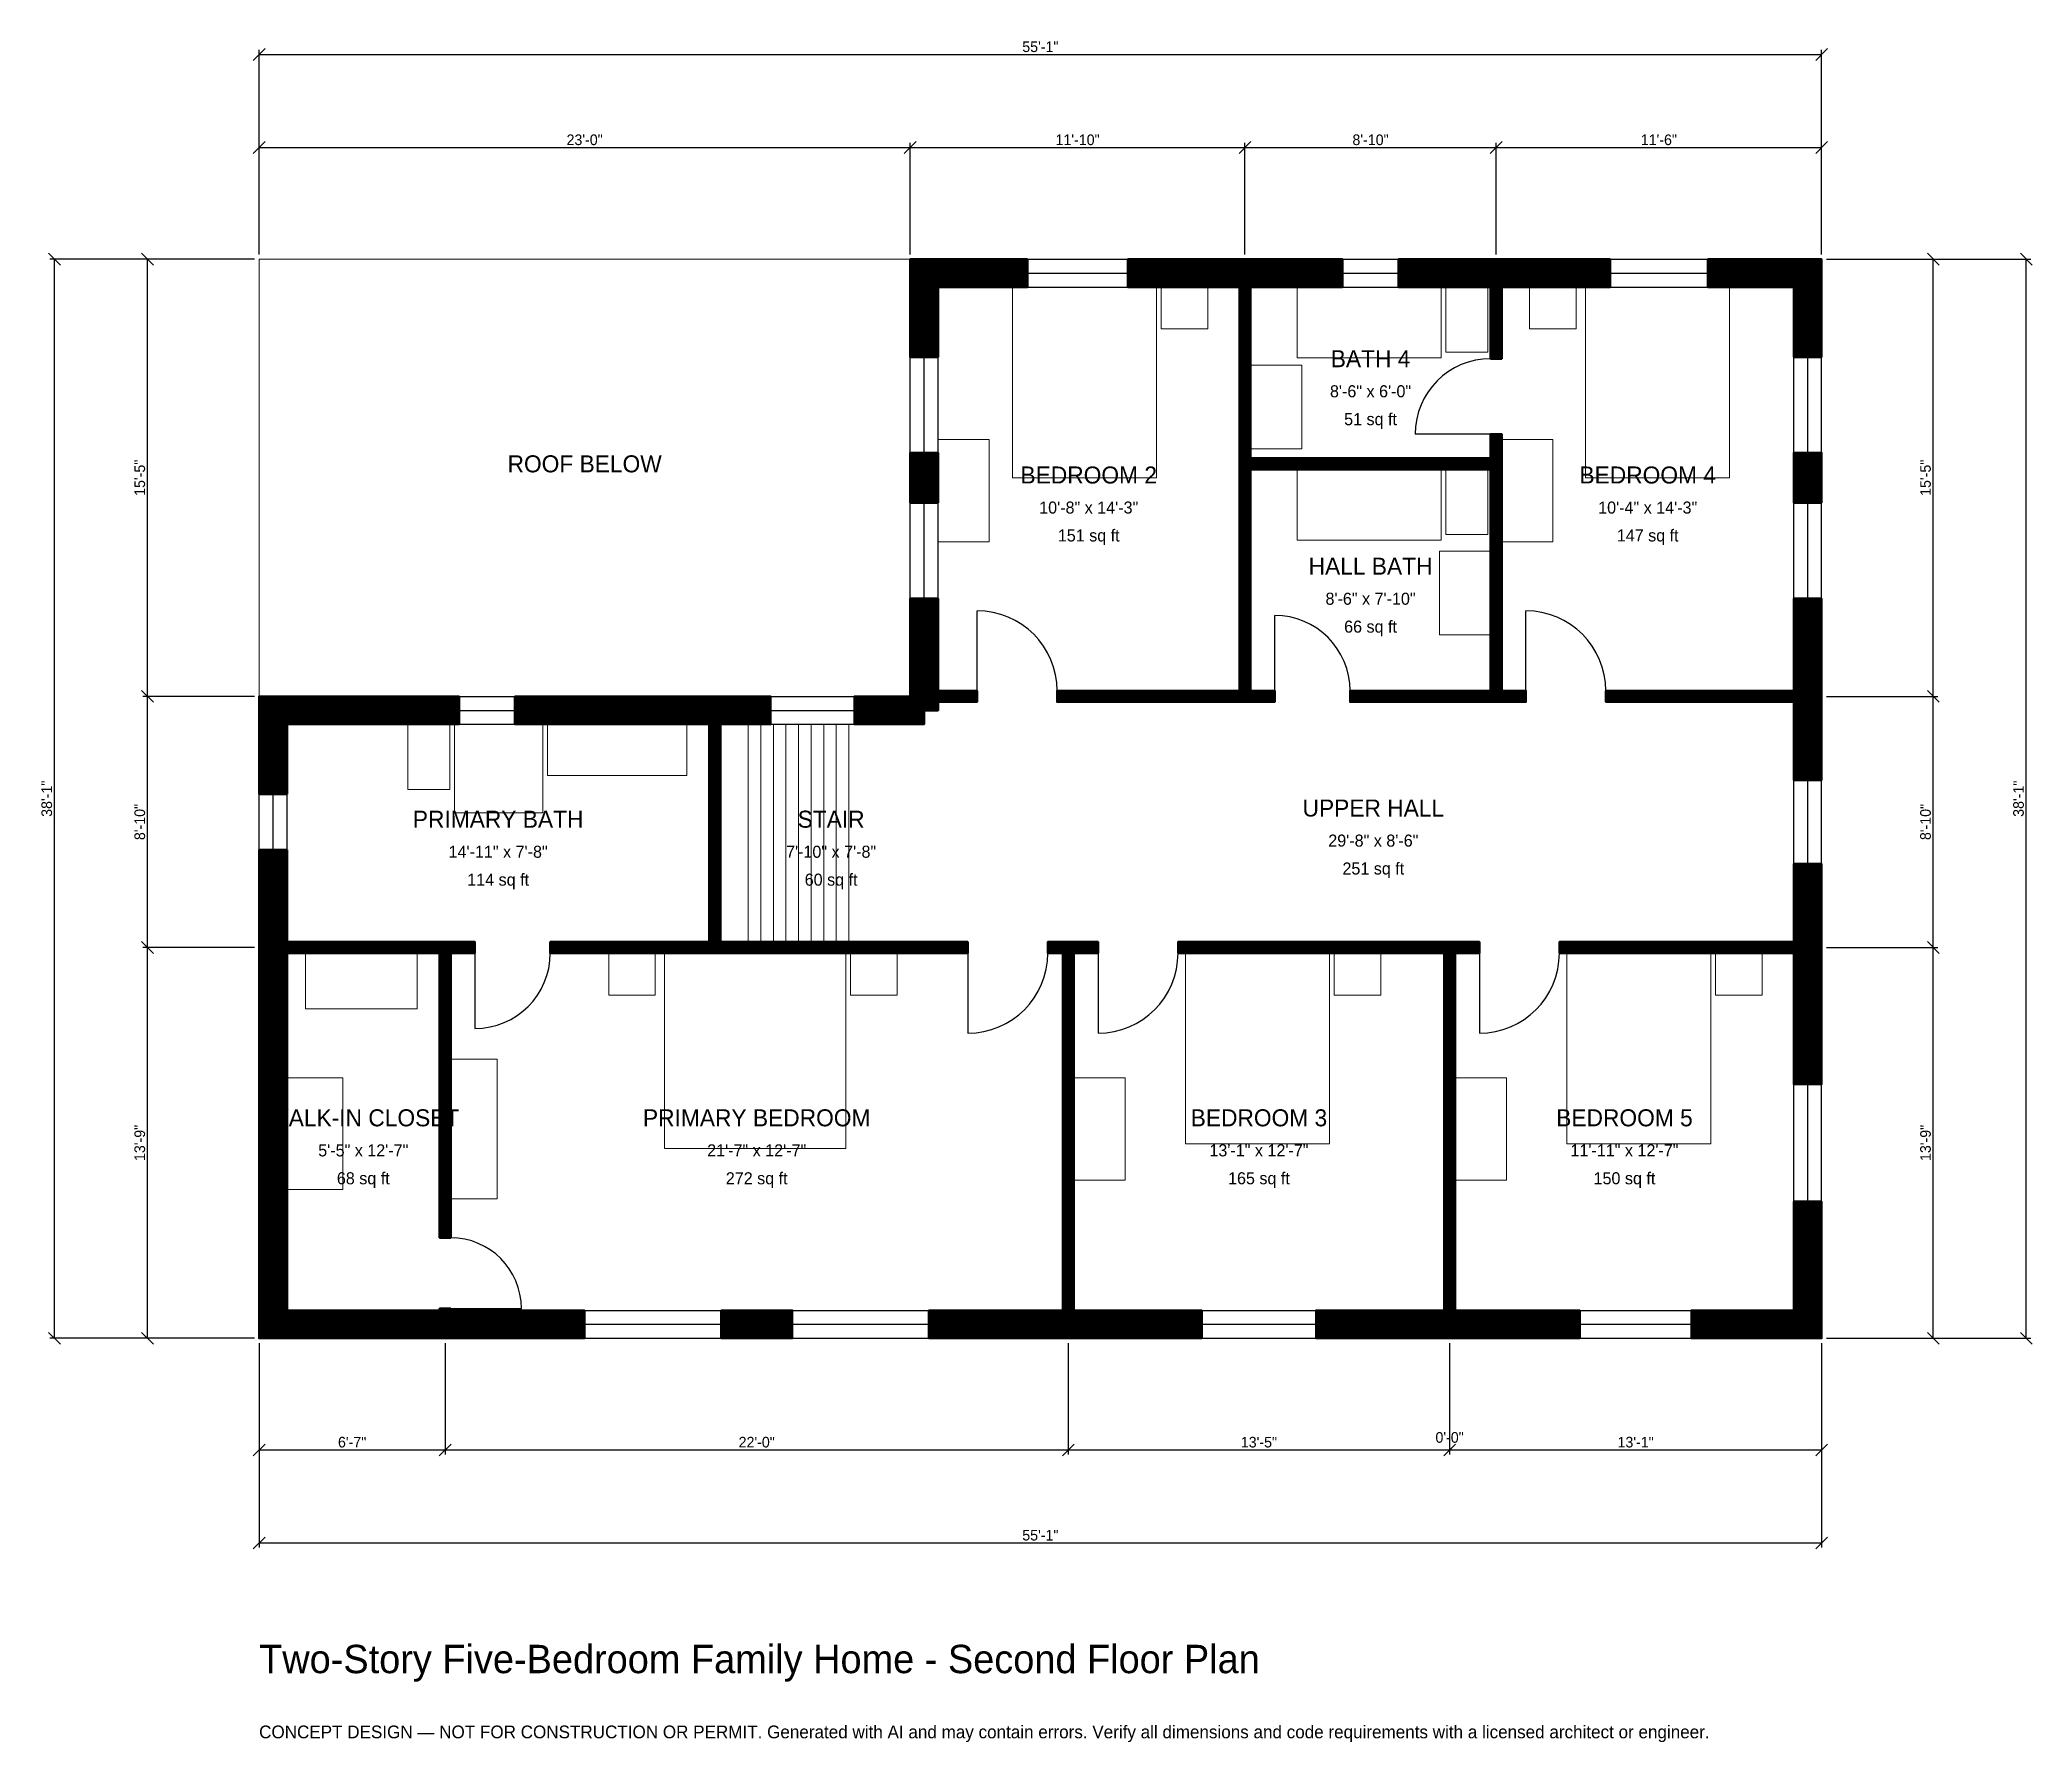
# Model space of a CAD drawing. Header units: inches. Extents: x -93 to 751, y -171 to 550.
import ezdxf
from ezdxf.enums import TextEntityAlignment as Align

# ---------------------------------------------------------------- set-up
doc = ezdxf.new("R2010")
doc.units = ezdxf.units.IN
doc.header["$MEASUREMENT"] = 0
doc.linetypes.add('DASHED', pattern=[0.6, 0.5, -0.1])
for name, color, linetype, lineweight in [('A-ANNO-DIMS', 1, 'Continuous', 13), ('A-ANNO-TEXT', 7, 'Continuous', 18), ('A-AREA-IDEN', 7, 'Continuous', 18), ('A-DOOR', 2, 'Continuous', 25), ('A-FLOR-FIXT', 9, 'Continuous', 13), ('A-FLOR-STRS', 3, 'Continuous', 18), ('A-FURN', 9, 'Continuous', 13), ('A-GLAZ', 4, 'Continuous', 25), ('A-SITE-PAVE', 8, 'Continuous', 13), ('A-WALL', 7, 'Continuous', 50), ('A-WALL-PATT', 8, 'Continuous', 13)]:
    doc.layers.add(name, color=color, linetype=linetype, lineweight=lineweight)
doc.dimstyles.new('PLAN', dxfattribs={"dimtxt": 4.5, "dimasz": 3, "dimexe": 2, "dimexo": 2, "dimgap": 1, "dimtad": 1, "dimdec": 0, "dimlunit": 4, "dimtsz": 2.5, "dimcen": 2.5, "dimclrd": 1, "dimclre": 1, "dimazin": 3, "dimtfac": 1, "dimtmove": 0, "dimatfit": 3})

msp = doc.modelspace()

# ---------------------------------------------------------------- hatches: boundary and pattern name
at = {"layer": 'A-WALL-PATT'}
h = msp.add_hatch(dxfattribs=at)
h.set_pattern_fill('ANSI31', color=8, scale=0.8)
h.paths.add_polyline_path([(340.1575, 0), (340.1575, 0), (336.6142, 0), (283.5302, 0), (283.5302, 11.811), (336.6142, 11.811), (340.1575, 11.811), (340.1575, 162.9921), (333.8583, 162.9921), (333.8583, 167.7165), (340.1575, 167.7165), (344.8819, 167.7165), (355.1181, 167.7165), (355.1181, 162.9921), (344.8819, 162.9921), (344.8819, 11.811), (348.4252, 11.811), (399.0157, 11.811), (399.0157, 0), (348.4252, 0), (344.8819, 0), (344.8819, 0), (340.1575, 0)])
h.paths.add_polyline_path([(195.6037, 0), (195.6037, 11.811), (225.6562, 11.811), (225.6562, 0), (195.6037, 0)])
h.paths.add_polyline_path([(84.6457, 0), (81.1024, 0), (81.1024, 0), (76.378, 0), (76.378, 0), (72.8346, 0), (11.811, 0), (11.811, 0), (0, 0), (0, 0), (0, 0), (0, 11.811), (0, 11.811), (0, 159.4488), (0, 162.9921), (0, 162.9921), (0, 167.7165), (0, 167.7165), (0, 171.2598), (0, 206.6929), (11.811, 206.6929), (11.811, 171.2598), (11.811, 167.7165), (76.378, 167.7165), (81.1024, 167.7165), (91.3386, 167.7165), (91.3386, 162.9921), (81.1024, 162.9921), (81.1024, 42.5197), (76.378, 42.5197), (76.378, 162.9921), (11.811, 162.9921), (11.811, 159.4488), (11.811, 11.811), (72.8346, 11.811), (76.378, 11.811), (76.378, 12.5984), (81.1024, 12.5984), (81.1024, 11.811), (84.6457, 11.811), (137.7297, 11.811), (137.7297, 0), (84.6457, 0)])
h.paths.add_polyline_path([(0, 259.8425), (0, 259.8425), (0, 271.6535), (0, 271.6535), (0, 271.6536), (11.811, 271.6536), (11.811, 271.6535), (84.6457, 271.6535), (84.6457, 259.8425), (11.811, 259.8425), (11.811, 230.315), (0, 230.315), (0, 259.8425)])
h.paths.add_polyline_path([(187.0079, 271.6535), (190.5512, 271.6535), (190.5512, 271.6536), (195.2756, 271.6536), (195.2756, 271.6535), (198.8189, 271.6535), (216.5354, 271.6535), (216.5354, 259.8425), (198.8189, 259.8425), (195.2756, 259.8425), (195.2756, 167.7165), (288.9764, 167.7165), (293.7008, 167.7165), (300, 167.7165), (300, 162.9921), (293.7008, 162.9921), (288.9764, 162.9921), (195.2756, 162.9921), (190.5512, 162.9921), (123.2283, 162.9921), (123.2283, 167.7165), (190.5512, 167.7165), (190.5512, 259.8425), (187.0079, 259.8425), (108.2677, 259.8425), (108.2677, 271.6535), (187.0079, 271.6535)])
h.paths.add_polyline_path([(273.2283, 271.6535), (273.2283, 271.6536), (275.5905, 271.6536), (275.5905, 274.0157), (275.5906, 274.0157), (275.5906, 313.0577), (287.4016, 313.0577), (287.4016, 274.0157), (288.9764, 274.0157), (293.7008, 274.0157), (303.937, 274.0157), (303.937, 269.2913), (293.7008, 269.2913), (288.9764, 269.2913), (287.4016, 269.2913), (287.4016, 265.748), (281.4961, 265.748), (281.4961, 259.8425), (251.9685, 259.8425), (251.9685, 271.6535), (273.2283, 271.6535)])
h.paths.add_polyline_path([(275.5906, 374.7375), (287.4016, 374.7375), (287.4016, 353.6089), (275.5906, 353.6089), (275.5906, 374.7375)])
h.paths.add_polyline_path([(275.5906, 444.8819), (275.5905, 444.8819), (275.5905, 456.6929), (275.5906, 456.6929), (275.5906, 456.693), (287.4016, 456.693), (287.4016, 456.6929), (325.1969, 456.6929), (325.1969, 444.8819), (287.4016, 444.8819), (287.4016, 415.2887), (275.5906, 415.2887), (275.5906, 444.8819)])
h.paths.add_polyline_path([(411.4173, 456.6929), (414.9606, 456.6929), (414.9606, 456.693), (419.685, 456.693), (419.685, 456.6929), (423.2283, 456.6929), (458.6614, 456.6929), (458.6614, 444.8819), (423.2283, 444.8819), (419.685, 444.8819), (419.685, 372.4409), (521.2598, 372.4409), (521.2598, 382.6772), (525.9843, 382.6772), (525.9843, 372.4409), (525.9843, 367.7165), (525.9843, 274.0157), (536.2205, 274.0157), (536.2205, 269.2913), (525.9843, 269.2913), (521.2598, 269.2913), (461.811, 269.2913), (461.811, 274.0157), (521.2598, 274.0157), (521.2598, 367.7165), (419.685, 367.7165), (419.685, 274.0157), (429.9213, 274.0157), (429.9213, 269.2913), (419.685, 269.2913), (414.9606, 269.2913), (337.7953, 269.2913), (337.7953, 274.0157), (414.9606, 274.0157), (414.9606, 367.7165), (414.9606, 372.4409), (414.9606, 444.8819), (411.4173, 444.8819), (367.7165, 444.8819), (367.7165, 456.6929), (411.4173, 456.6929)])
h.paths.add_polyline_path([(517.7165, 456.6929), (521.2598, 456.6929), (521.2598, 456.693), (525.9843, 456.693), (525.9843, 456.6929), (529.5276, 456.6929), (571.8504, 456.6929), (571.8504, 444.8819), (529.5276, 444.8819), (525.9843, 444.8819), (525.9843, 414.5669), (521.2598, 414.5669), (521.2598, 444.8819), (517.7165, 444.8819), (482.2835, 444.8819), (482.2835, 456.6929), (517.7165, 456.6929)])
h.paths.add_polyline_path([(649.6063, 456.6929), (649.6063, 456.693), (661.4173, 456.693), (661.4173, 456.6929), (661.4174, 456.6929), (661.4174, 444.8819), (661.4173, 444.8819), (661.4173, 415.2887), (649.6063, 415.2887), (649.6063, 444.8819), (613.189, 444.8819), (613.189, 456.6929), (649.6063, 456.6929)])
h.paths.add_polyline_path([(661.4173, 353.6089), (649.6063, 353.6089), (649.6063, 374.7375), (661.4173, 374.7375), (661.4173, 353.6089)])
h.paths.add_polyline_path([(661.4173, 277.5591), (661.4173, 274.0157), (661.4174, 274.0157), (661.4174, 269.2913), (661.4173, 269.2913), (661.4173, 265.748), (661.4173, 236.2205), (649.6063, 236.2205), (649.6063, 265.748), (649.6063, 269.2913), (570.0787, 269.2913), (570.0787, 274.0157), (649.6063, 274.0157), (649.6063, 277.5591), (649.6063, 313.0577), (661.4173, 313.0577), (661.4173, 277.5591)])
h.paths.add_polyline_path([(661.4173, 171.2598), (661.4173, 167.7165), (661.4174, 167.7165), (661.4174, 162.9921), (661.4173, 162.9921), (661.4173, 159.4488), (661.4173, 107.4803), (649.6063, 107.4803), (649.6063, 159.4488), (649.6063, 162.9921), (550.3937, 162.9921), (550.3937, 167.7165), (649.6063, 167.7165), (649.6063, 171.2598), (649.6063, 200.7874), (661.4173, 200.7874), (661.4173, 171.2598)])
h.paths.add_polyline_path([(661.4173, 11.811), (661.4174, 11.811), (661.4174, 0), (661.4173, 0), (661.4173, 0), (649.6063, 0), (649.6063, 0), (606.2992, 0), (606.2992, 11.811), (649.6063, 11.811), (649.6063, 57.874), (661.4173, 57.874), (661.4173, 11.811)])
h.paths.add_polyline_path([(509.8425, 0), (506.2992, 0), (506.2992, 0), (501.5748, 0), (501.5748, 0), (498.0315, 0), (447.4409, 0), (447.4409, 11.811), (498.0315, 11.811), (501.5748, 11.811), (501.5748, 162.9921), (388.9764, 162.9921), (388.9764, 167.7165), (501.5748, 167.7165), (501.5748, 167.7165), (506.2992, 167.7165), (516.5354, 167.7165), (516.5354, 162.9921), (506.2992, 162.9921), (506.2992, 11.811), (509.8425, 11.811), (559.0551, 11.811), (559.0551, 0), (509.8425, 0)])

# ---------------------------------------------------------------- linework, layer by layer
at = {"layer": 'A-DOOR'}
for p, q in [((521.2598, 382.6772), (489.3701, 382.6772)), ((303.937, 274.0157), (303.937, 307.874)), ((429.9213, 274.0157), (429.9213, 305.9055)), ((536.2205, 274.0157), (536.2205, 307.874)), ((91.3386, 162.9921), (91.3386, 131.1024)), ((300, 162.9921), (300, 129.1339)), ((355.1181, 162.9921), (355.1181, 129.1339)), ((516.5354, 162.9921), (516.5354, 129.1339)), ((81.1024, 12.5984), (111.0236, 12.5984))]:
    msp.add_line(p, q, dxfattribs=at)
for centre, radius, start, end in [((521.2598, 382.6772), 31.8898, 90, 180), ((303.937, 274.0157), 33.8583, 0, 90), ((429.9213, 274.0157), 31.8898, 0, 90), ((536.2205, 274.0157), 33.8583, 0, 90), ((91.3386, 162.9921), 31.8898, 270, 360), ((300, 162.9921), 33.8583, 270, 360), ((355.1181, 162.9921), 33.8583, 270, 360), ((516.5354, 162.9921), 33.8583, 270, 360), ((81.1024, 12.5984), 29.9213, 0, 90)]:
    msp.add_arc(centre, radius, start, end, dxfattribs=at)
at = {"layer": 'A-FLOR-FIXT'}
for points in [[(439.3701, 414.9606), (500.3937, 414.9606), (500.3937, 444.8819), (439.3701, 444.8819)], [(502.3622, 417.3228), (520.0787, 417.3228), (520.0787, 444.8819), (502.3622, 444.8819)], [(419.685, 376.378), (441.3386, 376.378), (441.3386, 411.811), (419.685, 411.811)], [(439.3701, 337.7953), (500.3937, 337.7953), (500.3937, 367.7165), (439.3701, 367.7165)], [(502.3622, 340.1575), (520.0787, 340.1575), (520.0787, 367.7165), (502.3622, 367.7165)], [(499.6063, 297.6378), (521.2598, 297.6378), (521.2598, 333.0709), (499.6063, 333.0709)], [(62.9921, 232.2835), (80.7087, 232.2835), (80.7087, 259.8425), (62.9921, 259.8425)], [(82.6772, 222.4409), (120.0787, 222.4409), (120.0787, 259.8425), (82.6772, 259.8425)], [(122.0472, 238.189), (181.1024, 238.189), (181.1024, 259.8425), (122.0472, 259.8425)]]:
    msp.add_lwpolyline(points, close=True, dxfattribs=at)
at = {"layer": 'A-FLOR-STRS'}
for p, q in [((207.0866, 167.7165), (207.0866, 259.8425)), ((212.4016, 167.7165), (212.4016, 259.8425)), ((217.7165, 167.7165), (217.7165, 259.8425)), ((223.0315, 167.7165), (223.0315, 259.8425)), ((228.3465, 167.7165), (228.3465, 259.8425)), ((233.6614, 167.7165), (233.6614, 259.8425)), ((238.9764, 167.7165), (238.9764, 259.8425)), ((244.2913, 167.7165), (244.2913, 259.8425)), ((249.6063, 167.7165), (249.6063, 259.8425))]:
    msp.add_line(p, q, dxfattribs=at)
at = {"layer": 'A-FURN'}
for points in [[(318.8976, 364.1732), (379.9213, 364.1732), (379.9213, 444.8819), (318.8976, 444.8819)], [(381.8898, 427.1654), (401.5748, 427.1654), (401.5748, 444.8819), (381.8898, 444.8819)], [(537.7953, 427.1654), (557.4803, 427.1654), (557.4803, 444.8819), (537.7953, 444.8819)], [(561.4173, 364.1732), (622.4409, 364.1732), (622.4409, 444.8819), (561.4173, 444.8819)], [(287.4016, 337.0079), (309.0551, 337.0079), (309.0551, 380.315), (287.4016, 380.315)], [(525.9843, 337.0079), (547.6378, 337.0079), (547.6378, 380.315), (525.9843, 380.315)], [(19.685, 139.3701), (66.9291, 139.3701), (66.9291, 162.9921), (19.685, 162.9921)], [(148.0315, 145.2756), (167.7165, 145.2756), (167.7165, 162.9921), (148.0315, 162.9921)], [(171.6535, 80.315), (248.4252, 80.315), (248.4252, 162.9921), (171.6535, 162.9921)], [(250.3937, 145.2756), (270.0787, 145.2756), (270.0787, 162.9921), (250.3937, 162.9921)], [(392.126, 82.2835), (453.1496, 82.2835), (453.1496, 162.9921), (392.126, 162.9921)], [(455.1181, 145.2756), (474.8031, 145.2756), (474.8031, 162.9921), (455.1181, 162.9921)], [(553.5433, 82.2835), (614.5669, 82.2835), (614.5669, 162.9921), (553.5433, 162.9921)], [(616.5354, 145.2756), (636.2205, 145.2756), (636.2205, 162.9921), (616.5354, 162.9921)], [(81.1024, 59.0551), (100.7874, 59.0551), (100.7874, 118.1102), (81.1024, 118.1102)], [(11.811, 62.9921), (35.4331, 62.9921), (35.4331, 110.2362), (11.811, 110.2362)], [(344.8819, 66.9291), (366.5354, 66.9291), (366.5354, 110.2362), (344.8819, 110.2362)], [(506.2992, 66.9291), (527.9528, 66.9291), (527.9528, 110.2362), (506.2992, 110.2362)]]:
    msp.add_lwpolyline(points, close=True, dxfattribs=at)
at = {"layer": 'A-GLAZ'}
for p, q in [((325.1969, 456.6929), (367.7165, 456.6929)), ((458.6614, 456.6929), (482.2835, 456.6929)), ((571.8504, 456.6929), (613.189, 456.6929)), ((325.1969, 450.7874), (367.7165, 450.7874)), ((458.6614, 450.7874), (482.2835, 450.7874)), ((571.8504, 450.7874), (613.189, 450.7874)), ((325.1969, 444.8819), (367.7165, 444.8819)), ((458.6614, 444.8819), (482.2835, 444.8819)), ((571.8504, 444.8819), (613.189, 444.8819)), ((275.5906, 374.7375), (275.5906, 415.2887)), ((281.4961, 374.7375), (281.4961, 415.2887)), ((287.4016, 374.7375), (287.4016, 415.2887)), ((649.6063, 374.7375), (649.6063, 415.2887)), ((655.5118, 374.7375), (655.5118, 415.2887)), ((661.4173, 374.7375), (661.4173, 415.2887)), ((275.5906, 313.0577), (275.5906, 353.6089)), ((281.4961, 313.0577), (281.4961, 353.6089)), ((287.4016, 313.0577), (287.4016, 353.6089)), ((649.6063, 313.0577), (649.6063, 353.6089)), ((655.5118, 313.0577), (655.5118, 353.6089)), ((661.4173, 313.0577), (661.4173, 353.6089)), ((84.6457, 271.6535), (108.2677, 271.6535)), ((216.5354, 271.6535), (251.9685, 271.6535)), ((84.6457, 265.748), (108.2677, 265.748)), ((216.5354, 265.748), (251.9685, 265.748)), ((84.6457, 259.8425), (108.2677, 259.8425)), ((216.5354, 259.8425), (251.9685, 259.8425)), ((649.6063, 200.7874), (649.6063, 236.2205)), ((655.5118, 200.7874), (655.5118, 236.2205)), ((661.4173, 200.7874), (661.4173, 236.2205)), ((0, 206.6929), (0, 230.315)), ((5.9055, 206.6929), (5.9055, 230.315)), ((11.811, 206.6929), (11.811, 230.315)), ((649.6063, 57.874), (649.6063, 107.4803)), ((655.5118, 57.874), (655.5118, 107.4803)), ((661.4173, 57.874), (661.4173, 107.4803)), ((137.7297, 11.811), (195.6037, 11.811)), ((225.6562, 11.811), (283.5302, 11.811)), ((399.0157, 11.811), (447.4409, 11.811)), ((559.0551, 11.811), (606.2992, 11.811)), ((137.7297, 5.9055), (195.6037, 5.9055)), ((137.7297, 0), (195.6037, 0)), ((225.6562, 5.9055), (283.5302, 5.9055)), ((225.6562, 0), (283.5302, 0)), ((399.0157, 5.9055), (447.4409, 5.9055)), ((399.0157, 0), (447.4409, 0)), ((559.0551, 5.9055), (606.2992, 5.9055)), ((559.0551, 0), (606.2992, 0))]:
    msp.add_line(p, q, dxfattribs=at)
at = {"layer": 'A-SITE-PAVE', "linetype": 'DASHED'}
msp.add_lwpolyline([(0, 271.6535), (275.5906, 271.6535), (275.5906, 456.6929), (0, 456.6929)], close=True, dxfattribs=at)
at = {"layer": 'A-WALL'}
for points in [[(275.5906, 444.8819), (275.5905, 444.8819), (275.5905, 456.6929), (275.5906, 456.6929), (275.5906, 456.693), (287.4016, 456.693), (287.4016, 456.6929), (325.1969, 456.6929), (325.1969, 444.8819), (287.4016, 444.8819), (287.4016, 415.2887), (275.5906, 415.2887), (275.5906, 444.8819)], [(411.4173, 456.6929), (414.9606, 456.6929), (414.9606, 456.693), (419.685, 456.693), (419.685, 456.6929), (423.2283, 456.6929), (458.6614, 456.6929), (458.6614, 444.8819), (423.2283, 444.8819), (419.685, 444.8819), (419.685, 372.4409), (521.2598, 372.4409), (521.2598, 382.6772), (525.9843, 382.6772), (525.9843, 372.4409), (525.9843, 367.7165), (525.9843, 274.0157), (536.2205, 274.0157), (536.2205, 269.2913), (525.9843, 269.2913), (521.2598, 269.2913), (461.811, 269.2913), (461.811, 274.0157), (521.2598, 274.0157), (521.2598, 367.7165), (419.685, 367.7165), (419.685, 274.0157), (429.9213, 274.0157), (429.9213, 269.2913), (419.685, 269.2913), (414.9606, 269.2913), (337.7953, 269.2913), (337.7953, 274.0157), (414.9606, 274.0157), (414.9606, 367.7165), (414.9606, 372.4409), (414.9606, 444.8819), (411.4173, 444.8819), (367.7165, 444.8819), (367.7165, 456.6929), (411.4173, 456.6929)], [(517.7165, 456.6929), (521.2598, 456.6929), (521.2598, 456.693), (525.9843, 456.693), (525.9843, 456.6929), (529.5276, 456.6929), (571.8504, 456.6929), (571.8504, 444.8819), (529.5276, 444.8819), (525.9843, 444.8819), (525.9843, 414.5669), (521.2598, 414.5669), (521.2598, 444.8819), (517.7165, 444.8819), (482.2835, 444.8819), (482.2835, 456.6929), (517.7165, 456.6929)], [(649.6063, 456.6929), (649.6063, 456.693), (661.4173, 456.693), (661.4173, 456.6929), (661.4174, 456.6929), (661.4174, 444.8819), (661.4173, 444.8819), (661.4173, 415.2887), (649.6063, 415.2887), (649.6063, 444.8819), (613.189, 444.8819), (613.189, 456.6929), (649.6063, 456.6929)], [(275.5906, 374.7375), (287.4016, 374.7375), (287.4016, 353.6089), (275.5906, 353.6089), (275.5906, 374.7375)], [(661.4173, 353.6089), (649.6063, 353.6089), (649.6063, 374.7375), (661.4173, 374.7375), (661.4173, 353.6089)], [(273.2283, 271.6535), (273.2283, 271.6536), (275.5905, 271.6536), (275.5905, 274.0157), (275.5906, 274.0157), (275.5906, 313.0577), (287.4016, 313.0577), (287.4016, 274.0157), (288.9764, 274.0157), (293.7008, 274.0157), (303.937, 274.0157), (303.937, 269.2913), (293.7008, 269.2913), (288.9764, 269.2913), (287.4016, 269.2913), (287.4016, 265.748), (281.4961, 265.748), (281.4961, 259.8425), (251.9685, 259.8425), (251.9685, 271.6535), (273.2283, 271.6535)], [(661.4173, 277.5591), (661.4173, 274.0157), (661.4174, 274.0157), (661.4174, 269.2913), (661.4173, 269.2913), (661.4173, 265.748), (661.4173, 236.2205), (649.6063, 236.2205), (649.6063, 265.748), (649.6063, 269.2913), (570.0787, 269.2913), (570.0787, 274.0157), (649.6063, 274.0157), (649.6063, 277.5591), (649.6063, 313.0577), (661.4173, 313.0577), (661.4173, 277.5591)], [(0, 259.8425), (0, 259.8425), (0, 271.6535), (0, 271.6535), (0, 271.6536), (11.811, 271.6536), (11.811, 271.6535), (84.6457, 271.6535), (84.6457, 259.8425), (11.811, 259.8425), (11.811, 230.315), (0, 230.315), (0, 259.8425)], [(187.0079, 271.6535), (190.5512, 271.6535), (190.5512, 271.6536), (195.2756, 271.6536), (195.2756, 271.6535), (198.8189, 271.6535), (216.5354, 271.6535), (216.5354, 259.8425), (198.8189, 259.8425), (195.2756, 259.8425), (195.2756, 167.7165), (288.9764, 167.7165), (293.7008, 167.7165), (300, 167.7165), (300, 162.9921), (293.7008, 162.9921), (288.9764, 162.9921), (195.2756, 162.9921), (190.5512, 162.9921), (123.2283, 162.9921), (123.2283, 167.7165), (190.5512, 167.7165), (190.5512, 259.8425), (187.0079, 259.8425), (108.2677, 259.8425), (108.2677, 271.6535), (187.0079, 271.6535)], [(84.6457, 0), (81.1024, 0), (81.1024, 0), (76.378, 0), (76.378, 0), (72.8346, 0), (11.811, 0), (11.811, 0), (0, 0), (0, 0), (0, 0), (0, 11.811), (0, 11.811), (0, 159.4488), (0, 162.9921), (0, 162.9921), (0, 167.7165), (0, 167.7165), (0, 171.2598), (0, 206.6929), (11.811, 206.6929), (11.811, 171.2598), (11.811, 167.7165), (76.378, 167.7165), (81.1024, 167.7165), (91.3386, 167.7165), (91.3386, 162.9921), (81.1024, 162.9921), (81.1024, 42.5197), (76.378, 42.5197), (76.378, 162.9921), (11.811, 162.9921), (11.811, 159.4488), (11.811, 11.811), (72.8346, 11.811), (76.378, 11.811), (76.378, 12.5984), (81.1024, 12.5984), (81.1024, 11.811), (84.6457, 11.811), (137.7297, 11.811), (137.7297, 0), (84.6457, 0)], [(661.4173, 171.2598), (661.4173, 167.7165), (661.4174, 167.7165), (661.4174, 162.9921), (661.4173, 162.9921), (661.4173, 159.4488), (661.4173, 107.4803), (649.6063, 107.4803), (649.6063, 159.4488), (649.6063, 162.9921), (550.3937, 162.9921), (550.3937, 167.7165), (649.6063, 167.7165), (649.6063, 171.2598), (649.6063, 200.7874), (661.4173, 200.7874), (661.4173, 171.2598)], [(340.1575, 0), (340.1575, 0), (336.6142, 0), (283.5302, 0), (283.5302, 11.811), (336.6142, 11.811), (340.1575, 11.811), (340.1575, 162.9921), (333.8583, 162.9921), (333.8583, 167.7165), (340.1575, 167.7165), (344.8819, 167.7165), (355.1181, 167.7165), (355.1181, 162.9921), (344.8819, 162.9921), (344.8819, 11.811), (348.4252, 11.811), (399.0157, 11.811), (399.0157, 0), (348.4252, 0), (344.8819, 0), (344.8819, 0), (340.1575, 0)], [(509.8425, 0), (506.2992, 0), (506.2992, 0), (501.5748, 0), (501.5748, 0), (498.0315, 0), (447.4409, 0), (447.4409, 11.811), (498.0315, 11.811), (501.5748, 11.811), (501.5748, 162.9921), (388.9764, 162.9921), (388.9764, 167.7165), (501.5748, 167.7165), (501.5748, 167.7165), (506.2992, 167.7165), (516.5354, 167.7165), (516.5354, 162.9921), (506.2992, 162.9921), (506.2992, 11.811), (509.8425, 11.811), (559.0551, 11.811), (559.0551, 0), (509.8425, 0)], [(661.4173, 11.811), (661.4174, 11.811), (661.4174, 0), (661.4173, 0), (661.4173, 0), (649.6063, 0), (649.6063, 0), (606.2992, 0), (606.2992, 11.811), (649.6063, 11.811), (649.6063, 57.874), (661.4173, 57.874), (661.4173, 11.811)], [(195.6037, 0), (195.6037, 11.811), (225.6562, 11.811), (225.6562, 0), (195.6037, 0)]]:
    msp.add_lwpolyline(points, close=True, dxfattribs=at)

# ---------------------------------------------------------------- texts
at = {"layer": 'A-ANNO-TEXT'}
for s, height, p in [('Two-Story Five-Bedroom Family Home - Second Floor Plan', 12, (0, -141.7323)), ('CONCEPT DESIGN — NOT FOR CONSTRUCTION OR PERMIT. Generated with AI and may contain errors. Verify all dimensions and code requirements with a licensed architect or engineer.', 5.4, (0, -169.2913))]:
    msp.add_text(s, height=height, dxfattribs=at).set_placement(p)
at = {"layer": 'A-AREA-IDEN'}
for s, height, p in [('BATH 4', 7.2, (470.4724, 414.5669)), ('8\'-6" x 6\'-0"', 5.1, (470.4724, 400.7874)), ('51 sq ft', 5.1, (470.4724, 388.9764)), ('ROOF BELOW', 7.2, (137.7953, 370.0787)), ('BEDROOM 2', 7.2, (351.1811, 365.3543)), ('BEDROOM 4', 7.2, (587.7953, 365.3543)), ('10\'-8" x 14\'-3"', 5.1, (351.1811, 351.5748)), ('10\'-4" x 14\'-3"', 5.1, (587.7953, 351.5748)), ('151 sq ft', 5.1, (351.1811, 339.7638)), ('147 sq ft', 5.1, (587.7953, 339.7638)), ('HALL BATH', 7.2, (470.4724, 326.7717)), ('8\'-6" x 7\'-10"', 5.1, (470.4724, 312.9921)), ('66 sq ft', 5.1, (470.4724, 301.1811)), ('UPPER HALL', 7.2, (471.6535, 224.4094)), ('PRIMARY BATH', 7.2, (101.1811, 219.685)), ('STAIR', 7.2, (242.126, 219.685)), ('29\'-8" x 8\'-6"', 5.1, (471.6535, 210.6299)), ('14\'-11" x 7\'-8"', 5.1, (101.1811, 205.9055)), ('7\'-10" x 7\'-8"', 5.1, (242.126, 205.9055)), ('114 sq ft', 5.1, (101.1811, 194.0945)), ('60 sq ft', 5.1, (242.126, 194.0945)), ('251 sq ft', 5.1, (471.6535, 198.8189)), ('WALK-IN CLOSET', 7.2, (44.0945, 93.3071)), ('PRIMARY BEDROOM', 7.2, (210.6299, 93.3071)), ('BEDROOM 3', 7.2, (423.2283, 93.3071)), ('BEDROOM 5', 7.2, (577.9528, 93.3071)), ('5\'-5" x 12\'-7"', 5.1, (44.0945, 79.5276)), ('21\'-7" x 12\'-7"', 5.1, (210.6299, 79.5276)), ('13\'-1" x 12\'-7"', 5.1, (423.2283, 79.5276)), ('11\'-11" x 12\'-7"', 5.1, (577.9528, 79.5276)), ('68 sq ft', 5.1, (44.0945, 67.7165)), ('272 sq ft', 5.1, (210.6299, 67.7165)), ('165 sq ft', 5.1, (423.2283, 67.7165)), ('150 sq ft', 5.1, (577.9528, 67.7165))]:
    msp.add_text(s, height=height, dxfattribs=at).set_placement(p, align=Align.MIDDLE_CENTER)

# ---------------------------------------------------------------- dimensions: what is measured, and where the dimension line sits
at = {"layer": 'A-ANNO-DIMS'}
for base, p1, p2, text in [((0, 543.3071), (0, 456.6929), (661.4173, 456.6929), '55\'-1"'), ((0, 503.937), (0, 456.6929), (275.5906, 456.6929), '23\'-0"'), ((275.5906, 503.937), (275.5906, 456.6929), (417.3228, 456.6929), '11\'-10"'), ((417.3228, 503.937), (417.3228, 456.6929), (523.622, 456.6929), '8\'-10"'), ((523.622, 503.937), (523.622, 456.6929), (661.4173, 456.6929), '11\'-6"'), ((0, -47.2441), (0, 0), (78.7402, 0), '6\'-7"'), ((0, -86.6142), (0, 0), (661.4173, 0), '55\'-1"'), ((78.7402, -47.2441), (78.7402, 0), (342.5197, 0), '22\'-0"'), ((342.5197, -47.2441), (342.5197, 0), (503.937, 0), '13\'-5"'), ((503.937, -47.2441), (503.937, 0), (503.937, 0), '0\'-0"'), ((503.937, -47.2441), (503.937, 0), (661.4173, 0), '13\'-1"')]:
    msp.add_linear_dim(base=base, p1=p1, p2=p2, text=text, dimstyle='PLAN', dxfattribs=at).render()
for base, p1, p2, text in [((-86.6142, 0), (0, 0), (0, 456.6929), '38\'-1"'), ((-47.2441, 271.6535), (0, 271.6535), (0, 456.6929), '15\'-5"'), ((708.6614, 271.6535), (661.4173, 271.6535), (661.4173, 456.6929), '15\'-5"'), ((748.0315, 0), (661.4173, 0), (661.4173, 456.6929), '38\'-1"'), ((-47.2441, 165.3543), (0, 165.3543), (0, 271.6535), '8\'-10"'), ((708.6614, 165.3543), (661.4173, 165.3543), (661.4173, 271.6535), '8\'-10"'), ((-47.2441, 0), (0, 0), (0, 165.3543), '13\'-9"'), ((708.6614, 0), (661.4173, 0), (661.4173, 165.3543), '13\'-9"')]:
    msp.add_linear_dim(base=base, p1=p1, p2=p2, angle=90, text=text, dimstyle='PLAN', dxfattribs=at).render()

doc.saveas('drawing.dxf')
